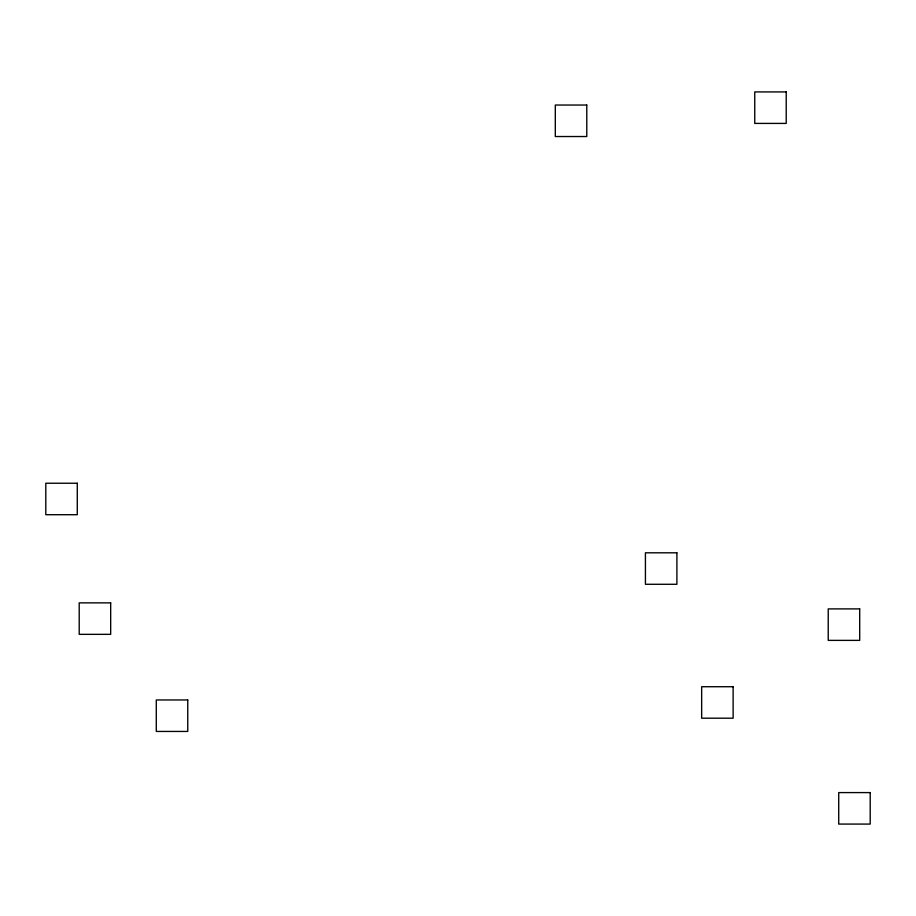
<?xml version="1.0" encoding="UTF-8"?>
<svg xmlns="http://www.w3.org/2000/svg" width="916" height="916" viewBox="0 0 916 916"><rect width="100%" height="100%" fill="white"/><g stroke="black" fill="none" stroke-linecap="round" stroke-linejoin="round"><path stroke-width="1.37" d="M786.226 91.921L754.75 91.921L754.75 123.408L786.226 123.408L786.226 91.921M586.778 105.042L555.302 105.042L555.302 136.53L586.778 136.53L586.778 105.042M77.276 483.236L45.8 483.236L45.8 514.712L77.276 514.712L77.276 483.236M676.901 552.806L645.425 552.806L645.425 584.282L676.901 584.282L676.901 552.806M110.676 602.865L79.2 602.865L79.2 634.341L110.676 634.341L110.676 602.865M859.7 608.9L828.224 608.9L828.224 640.376L859.7 640.376L859.7 608.9M733.132 686.725L701.656 686.725L701.656 718.201L733.132 718.201L733.132 686.725M187.757 699.961L156.281 699.961L156.281 731.437L187.757 731.437L187.757 699.961M870.2 792.592L838.724 792.592L838.724 824.079L870.2 824.079L870.2 792.592"/></g></svg>
